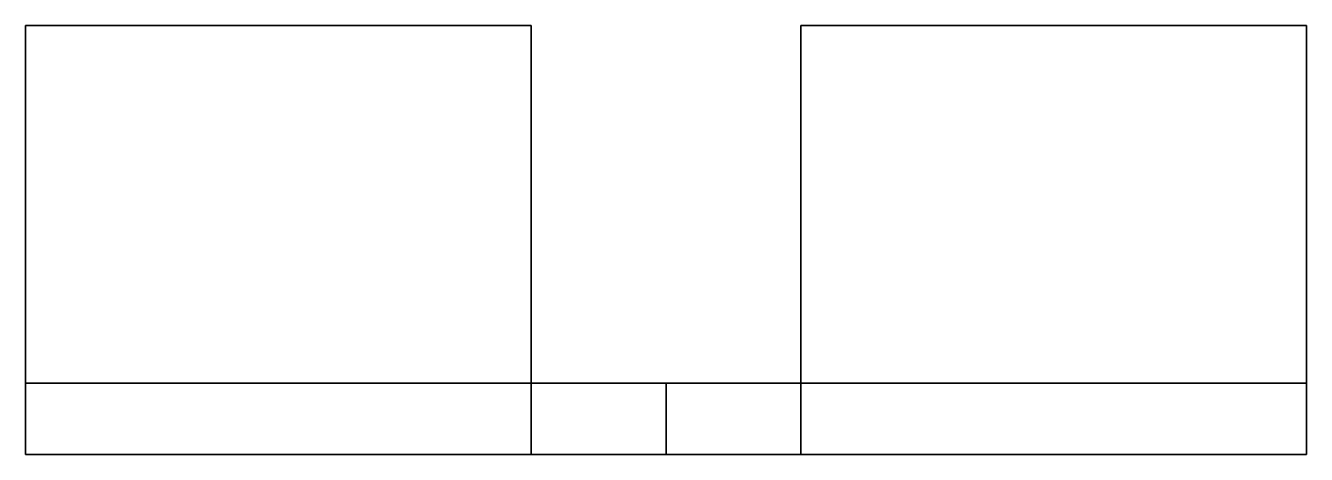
# Model space of a CAD drawing. Extents: x -36 to 35.8, y -24.1 to 0.
import ezdxf

# ---------------------------------------------------------------- set-up
doc = ezdxf.new("R2010")
doc.units = 0
doc.layers.add('METAL', color=190, linetype='CONTINUOUS')

msp = doc.modelspace()

# ---------------------------------------------------------------- meshes
at = {"layer": 'METAL'}
mesh = msp.add_polyface(dxfattribs=at)
corners = [(35.806, -24.052, 1.774), (35.806, -24.052, 1.774), (35.806, -24.052, 1.774), (35.806, -20.048, 1.774), (35.806, -20.048, 1.774), (35.806, 0, 1.774), (35.806, 0, 1.774), (35.806, 0, 1.774), (35.806, -24.052, -6.167), (35.806, -24.052, -6.167), (35.806, -20.048, -6.167), (35.806, -20.048, -6.167), (35.806, -20.048, -6.167), (35.806, 0, -6.167), (35.806, 0, -6.167), (35.806, 0, -6.167), (35.806, -24.052, -48.061), (35.806, -24.052, -48.061), (35.806, -20.048, -48.061), (35.806, -20.048, -48.061), (35.806, -24.052, -70.191), (35.806, -24.052, -70.191), (35.806, -24.052, -70.191), (35.806, -20.048, -70.191), (35.806, -20.048, -70.191), (35.806, -20.048, -70.191), (7.453, -24.052, 1.774), (7.453, -24.052, 1.774), (7.453, -24.052, 1.774), (7.453, -20.048, 1.774), (7.453, -20.048, 1.774), (7.453, 0, 1.774), (7.453, 0, 1.774), (7.453, 0, 1.774), (7.453, -24.052, -2.244), (7.453, -24.052, -2.244), (7.453, -20.048, -2.244), (7.453, -20.048, -2.244), (7.453, -20.048, -2.244), (7.453, 0, -2.244), (7.453, 0, -2.244), (7.453, 0, -2.244), (7.453, -24.052, -48.053), (7.453, -24.052, -48.053), (7.453, -24.052, -48.053), (7.453, -20.048, -48.053), (7.453, -20.048, -48.053), (7.453, -20.048, -48.053), (7.453, -24.052, -70.191), (7.453, -24.052, -70.191), (7.453, -20.048, -70.191), (7.453, -20.048, -70.191), (-0.097, -24.052, -48.053), (-0.097, -24.052, -48.053), (-0.097, -20.048, -48.053), (-0.097, -20.048, -48.053), (-0.097, -24.052, -70.191), (-0.097, -24.052, -70.191), (-0.097, -20.048, -70.191), (-0.097, -20.048, -70.191), (-7.648, -24.052, 1.774), (-7.648, -24.052, 1.774), (-7.648, -24.052, 1.774), (-7.648, -20.048, 1.774), (-7.648, -20.048, 1.774), (-7.648, 0, 1.774), (-7.648, 0, 1.774), (-7.648, 0, 1.774), (-7.648, -24.052, -2.244), (-7.648, -24.052, -2.244), (-7.648, -20.048, -2.244), (-7.648, -20.048, -2.244), (-7.648, -20.048, -2.244), (-7.648, 0, -2.244), (-7.648, 0, -2.244), (-7.648, 0, -2.244), (-7.648, -24.052, -48.053), (-7.648, -24.052, -48.053), (-7.648, -24.052, -48.053), (-7.648, -20.048, -48.053), (-7.648, -20.048, -48.053), (-7.648, -20.048, -48.053), (-7.648, -24.052, -70.191), (-7.648, -24.052, -70.191), (-7.648, -20.048, -70.191), (-7.648, -20.048, -70.191), (-36, -24.052, 1.774), (-36, -24.052, 1.774), (-36, -24.052, 1.774), (-36, -20.048, 1.774), (-36, -20.048, 1.774), (-36, 0, 1.774), (-36, 0, 1.774), (-36, 0, 1.774), (-36, -24.052, -6.167), (-36, -24.052, -6.167), (-36, -20.048, -6.167), (-36, -20.048, -6.167), (-36, -20.048, -6.167), (-36, 0, -6.167), (-36, 0, -6.167), (-36, 0, -6.167), (-36, -24.052, -48.061), (-36, -24.052, -48.061), (-36, -20.048, -48.061), (-36, -20.048, -48.061), (-36, -24.052, -70.191), (-36, -24.052, -70.191), (-36, -24.052, -70.191), (-36, -20.048, -70.191), (-36, -20.048, -70.191), (-36, -20.048, -70.191)]
mesh.append_faces([[corners[k] for k in face] for face in [(104, 81, 84, 109), (82, 78, 102, 106), (110, 85, 83, 107), (64, 89, 86, 61), (98, 95, 88, 90), (92, 67, 75, 100), (62, 87, 94, 69), (63, 60, 68, 70), (105, 103, 95, 98), (89, 64, 66, 91), (63, 70, 73, 65), (71, 96, 99, 74), (98, 90, 93, 101), (97, 72, 81, 104), (78, 69, 94, 102), (70, 68, 76, 79), (111, 108, 103, 105), (82, 56, 53, 78), (85, 59, 57, 83), (81, 55, 58, 84), (77, 52, 54, 80), (19, 24, 50, 46), (48, 21, 17, 43), (25, 22, 49, 51), (29, 26, 1, 4), (10, 3, 0, 8), (7, 14, 39, 32), (27, 34, 9, 2), (30, 38, 35, 28), (18, 10, 8, 16), (4, 6, 31, 29), (30, 33, 41, 38), (37, 40, 15, 12), (10, 13, 5, 3), (11, 19, 46, 36), (43, 17, 9, 34), (38, 47, 44, 35), (23, 18, 16, 20), (48, 43, 53, 56), (51, 49, 57, 59), (46, 50, 58, 55), (42, 45, 54, 52)]])

doc.saveas('drawing.dxf')
